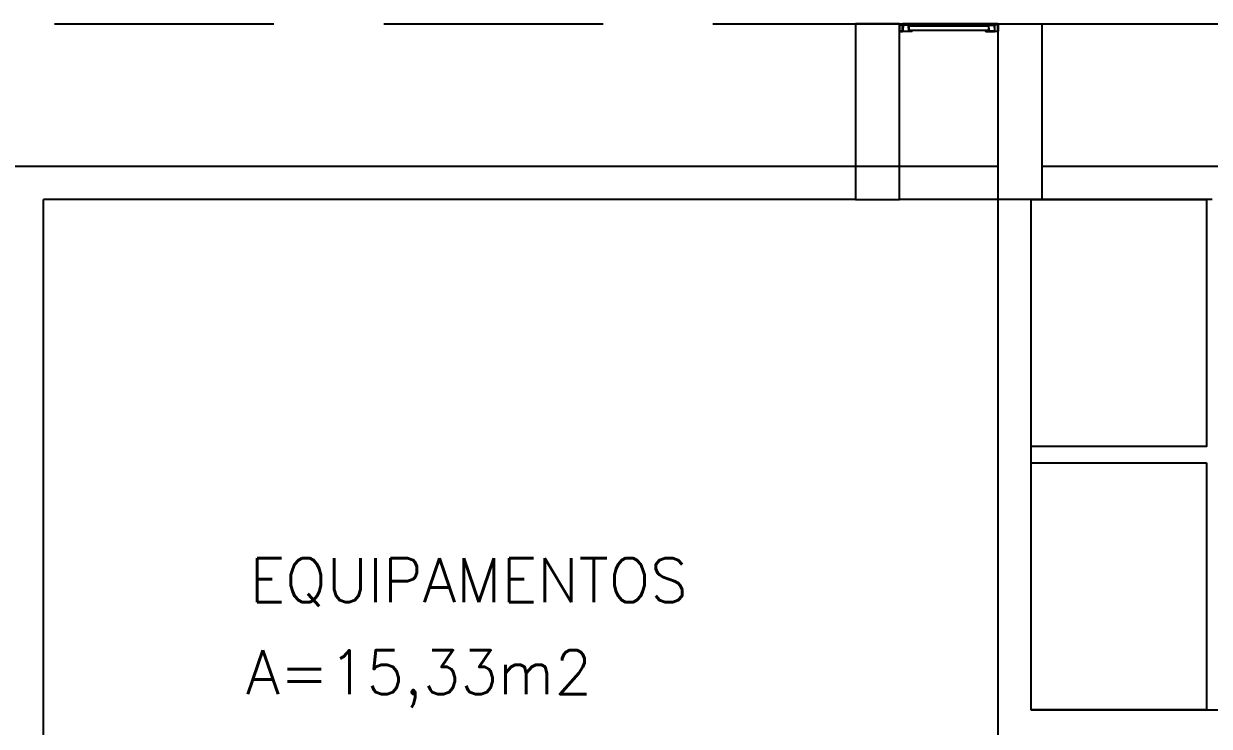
# Model space of a CAD drawing. Header units: millimetres. Extents: x 2128 to 2646, y 1972 to 2207.
# Drawn here: x 2380.02 to 2385.42, y 2133.44 to 2136.64 of the extents above; entities that cross this region are included whole.
import ezdxf

# ---------------------------------------------------------------- set-up
doc = ezdxf.new("R2010")
doc.units = ezdxf.units.MM
doc.linetypes.add('HIDDEN', pattern=[0.375, 0.25, -0.125])
for name, color, linetype in [('AR-ALV', 2, 'Continuous'), ('AR-BANCADAS', 1, 'Continuous'), ('AR-ESQ', 1, 'Continuous'), ('AR-ESTC', 3, 'Continuous'), ('BC- VISTA', 1, 'Continuous'), ('DT-ESQ-BAGUETE-C', 1, 'Continuous'), ('DT-ESQ-PERFIL CADEIRA-C', 2, 'Continuous'), ('DT-ESQ-PERFIL CADEIRA-V', 2, 'Continuous'), ('DT-ESQ-VENEZIANA-C', 1, 'Continuous'), ('DT-ESQ-VENEZIANA-V', 1, 'Continuous'), ('PROJ', 1, 'HIDDEN'), ('TEXTO', 2, 'Continuous'), ('Área', 2, 'Continuous')]:
    doc.layers.add(name, color=color, linetype=linetype)
doc.styles.add('UNB-100', font='simplex.shx', dxfattribs={"height": 0.2})

# ---------------------------------------------------------------- blocks, each defined once
blk = doc.blocks.new('EF01-P')
at = {"layer": 'DT-ESQ-BAGUETE-C', "ltscale": 0.1}
for points in [[(0.0015, 0.035), (0.015, 0.035), (0.015, 0.0335), (0.0015, 0.0335), (0.0015, 0.005), (0.015, 0.005), (0.015, 0.0035), (0.0015, 0.0035, -0.414214), (0, 0.005), (0, 0.0335, -0.414214)], [(0.4485, 0.035), (0.435, 0.035), (0.435, 0.0335), (0.4485, 0.0335), (0.4485, 0.005), (0.435, 0.005), (0.435, 0.0035), (0.4485, 0.0035, 0.414214), (0.45, 0.005), (0.45, 0.0335, 0.414214)]]:
    blk.add_lwpolyline(points, format="xyb", close=True, dxfattribs=at)
at = {"layer": 'DT-ESQ-PERFIL CADEIRA-C', "ltscale": 0.1}
for points in [[(0.01, 0.0015), (0.01, 0.003), (0.0015, 0.003, 1), (0.0015, 0), (0.015, 0, 0.414214), (0.0165, 0.0015), (0.0165, 0.0335), (0.043, 0.0335)], [(0.043, 0.0065), (0.018, 0.0065), (0.018, 0.0165), (0.0165, 0.0165), (0.0165, 0.0065, 0.414214), (0.018, 0.005), (0.043, 0.005), (0.0565, 0.005, 1), (0.0565, 0.008), (0.043, 0.008), (0.043, 0.02), (0.043, 0.032), (0.0565, 0.032, 1), (0.0565, 0.035), (0.043, 0.035), (0.0165, 0.035, 0.414214), (0.015, 0.0335), (0.015, 0.0015), (0.0015, 0.0015)], [(0.0415, 0.02), (0.0415, 0.032, -0.414214), (0.043, 0.0335), (0.0565, 0.0335)], [(0.0415, 0.02), (0.0415, 0.008, 0.414214), (0.043, 0.0065), (0.0565, 0.0065)], [(0.407, 0.0065), (0.432, 0.0065), (0.432, 0.0165), (0.4335, 0.0165), (0.4335, 0.0065, -0.414214), (0.432, 0.005), (0.407, 0.005), (0.3935, 0.005, -1), (0.3935, 0.008), (0.407, 0.008), (0.407, 0.02), (0.407, 0.032), (0.3935, 0.032, -1), (0.3935, 0.035), (0.407, 0.035), (0.4335, 0.035, -0.414214), (0.435, 0.0335), (0.435, 0.0015), (0.4485, 0.0015)], [(0.4085, 0.02), (0.4085, 0.032, 0.414214), (0.407, 0.0335), (0.3935, 0.0335)], [(0.4085, 0.02), (0.4085, 0.008, -0.414214), (0.407, 0.0065), (0.3935, 0.0065)], [(0.44, 0.0015), (0.44, 0.003), (0.4485, 0.003, -1), (0.4485, 0), (0.435, 0, -0.414214), (0.4335, 0.0015), (0.4335, 0.0335), (0.407, 0.0335)]]:
    blk.add_lwpolyline(points, format="xyb", dxfattribs=at)
at = {"layer": 'DT-ESQ-PERFIL CADEIRA-V', "ltscale": 0.1}
blk.add_line((0.015, 0), (0.435, 0), dxfattribs=at)
at = {"layer": 'DT-ESQ-VENEZIANA-C', "ltscale": 0.1}
for p, q in [((0.043, 0.0105), (0.407, 0.0105)), ((0.043, 0.009), (0.407, 0.009))]:
    blk.add_line(p, q, dxfattribs=at)
at = {"layer": 'DT-ESQ-VENEZIANA-V', "ltscale": 0.1}
blk.add_line((0.043, 0.031), (0.407, 0.031), dxfattribs=at)
blk = doc.blocks.new('BCP27')
at = {"layer": 'BC- VISTA'}
blk.add_lwpolyline([(0.8, 0), (0.8, -1.125), (0, -1.125), (0, 0)], close=True, dxfattribs=at)

msp = doc.modelspace()

# ---------------------------------------------------------------- linework, layer by layer
at = {"layer": 'AR-ALV'}
for p, q in [((2383.8115, 2135.9901), (2379.6115, 2135.9901)), ((2384.4615, 2135.9901), (2384.0115, 2135.9901)), ((2385.4365, 2135.9901), (2384.6615, 2135.9901)), ((2380.1115, 2132.3151), (2380.1115, 2135.8401)), ((2383.8115, 2135.8401), (2380.1115, 2135.8401)), ((2384.4615, 2135.8401), (2384.0115, 2135.8401)), ((2384.4615, 2132.3151), (2384.4615, 2135.8401)), ((2384.6115, 2133.5151), (2384.6115, 2135.8401)), ((2385.4365, 2135.8401), (2384.6615, 2135.8401)), ((2384.6115, 2133.5151), (2386.8115, 2133.5151))]:
    msp.add_line(p, q, dxfattribs=at)
at = {"layer": 'AR-ESTC'}
for p, q in [((2384.0115, 2136.6401), (2383.8115, 2136.6401)), ((2383.8115, 2136.6401), (2383.8115, 2135.8401)), ((2384.0115, 2135.8401), (2384.0115, 2136.6401)), ((2384.4615, 2135.8401), (2384.4615, 2136.6401)), ((2384.4615, 2136.6401), (2384.6615, 2136.6401)), ((2384.6615, 2136.6401), (2384.6615, 2135.8401)), ((2383.8115, 2135.8401), (2384.0115, 2135.8401)), ((2384.6615, 2135.8401), (2384.4615, 2135.8401))]:
    msp.add_line(p, q, dxfattribs=at)
at = {"layer": 'PROJ', "ltscale": 4}
for p, q in [((2372.6615, 2136.6401), (2437.8115, 2136.6401)), ((2399.3552, 2135.9901), (2372.6615, 2135.9901))]:
    msp.add_line(p, q, dxfattribs=at)

# ---------------------------------------------------------------- block references
at = {"layer": 'AR-BANCADAS'}
for p in [(2384.6115, 2135.8401), (2384.6115, 2134.6401)]:
    msp.add_blockref('BCP27', p, dxfattribs=at)
at = {"layer": 'AR-ESQ', "rotation": 180}
msp.add_blockref('EF01-P', (2384.4615, 2136.6401), dxfattribs=at)

# ---------------------------------------------------------------- texts
at = {"layer": 'TEXTO', "style": 'UNB-100'}
msp.add_text('EQUIPAMENTOS', height=0.2, dxfattribs=at).set_placement((2381.0499, 2134.0055))
at = {"layer": 'Área', "style": 'UNB-100'}
msp.add_text('A=15,33m2', height=0.2, dxfattribs=at).set_placement((2381.0342, 2133.5867))

doc.saveas('drawing.dxf')
